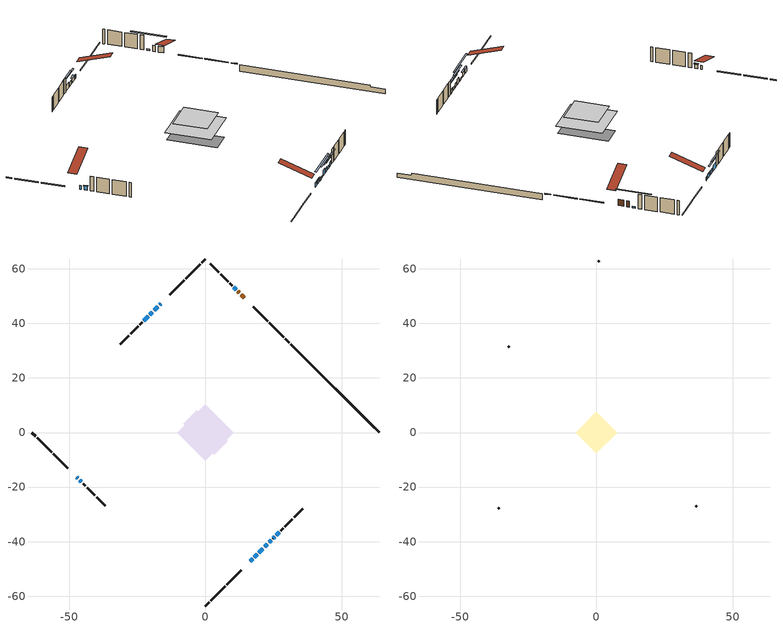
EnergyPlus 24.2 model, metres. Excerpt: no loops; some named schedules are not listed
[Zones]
conditioned space
 floor outside (Floor1 construction): -2.86,0 0,2.86 2.86,0 0,-2.86 z0.76
 floor adiabatic (AdiabaticFloorConstruction): -10.31,0 0,10.31 10.31,0 0,-10.31 z3.2
 floor foundation (Slab1 construction): -8.08,3.18 -3.18,8.08 8.08,-3.18 3.18,-8.08 z-1.37
 wall outside (RimJoist1 construction): 0,-63.6 1.32,-62.27 / -63.6,0 -62.27,-1.32 / 0,63.6 -1.32,62.27 / 30.61,32.99 29.29,34.31 z0.76:1.06
 wall outside (RimJoist2 construction): 1.98,-61.62 7.15,-56.44 / -61.62,-1.98 -56.44,-7.15 / -1.98,61.62 -7.15,56.44 / 28.63,34.97 23.46,40.14 z0.76:1.06
 wall outside (RimJoist3 construction): 7.81,-55.79 13.11,-50.48 / -55.79,-7.81 -50.48,-13.11 / -7.81,55.79 -13.11,50.48 / 22.8,40.8 17.5,46.1 z0.76:1.06
 wall outside (AdiabaticWallConstruction 1): 14.22,49.38 13.05,50.55 / 12.39,51.21 11.85,51.75 z0.76:2.79
 wall outside (AdiabaticWallConstruction): -16.39,47.2 -16.77,46.82 / -47.2,-16.39 -46.79,-16.8 z0.76:1.98; -17.43,46.17 -18.8,44.8 / -19.45,44.14 -20.39,43.21 / 16.39,-47.2 17.26,-46.34 / 17.91,-45.69 18.88,-44.71 / 23.33,-40.27 24.09,-39.51 / 25.97,-37.62 26.95,-36.65 / -46.14,-17.46 -45.45,-18.14 z0.76:2.08; 19.54,-44.06 21.05,-42.55 / 11.2,52.4 10.44,53.16 z0.76:1.22; -21.04,42.55 -22.57,41.03 z0.76:2.54; 21.7,-41.89 22.68,-40.92 z0.76:2.61; 24.74,-38.86 25.32,-38.28 z0.76:1.73
 wall outside (Wall1 construction): 27.6,-36 28.41,-35.19 / -44.8,-18.8 -43.99,-19.61 / -23.23,40.37 -24.04,39.56 / 9.78,53.81 8.98,54.62 z0.76:5.64
 wall outside (Wall2 construction): 29.07,-34.53 31.87,-31.73 / -43.33,-20.27 -40.53,-23.06 / -24.69,38.9 -27.49,36.11 / 8.32,55.28 5.52,58.08 z0.76:5.64
 wall outside (Wall3 construction): 32.52,-31.07 35.65,-27.95 / -39.88,-23.72 -36.75,-26.85 / -28.15,35.45 -31.27,32.32 / 4.86,58.73 1.74,61.86 z0.76:5.64
 wall foundation (FoundationWall1 construction): 31.27,32.33,-1.37 31.27,32.33,0.76 60.36,3.23,0.76 60.36,3.23,0.1 63.6,0,0.1 63.6,0,-1.37
 window (WindowConstruction 10): -16.39,47.2 -16.77,46.82 z0.76:1.98
 window (WindowConstruction 6): -17.43,46.17 -18.8,44.8 z0.76:2.08
 window (WindowConstruction 7): -19.45,44.14 -20.39,43.21 z0.76:2.08
 window (WindowConstruction 8): 16.39,-47.2 17.26,-46.34 z0.76:2.08
 window (WindowConstruction 9): 17.91,-45.68 18.88,-44.72 z0.76:2.08
 window (WindowConstruction 12): 19.54,-44.06 21.05,-42.55 z0.76:1.22
 window (WindowConstruction 13): 11.2,52.4 10.44,53.16 z0.76:1.22
 window (WindowConstruction 11): -47.2,-16.39 -46.79,-16.8 z0.76:1.98
 window (WindowConstruction): -21.04,42.55 -22.57,41.03 z0.76:2.54
 window (WindowConstruction 1): 21.71,-41.89 22.68,-40.92 z0.76:2.61
 window (WindowConstruction 2): 23.33,-40.27 24.09,-39.51 z0.76:2.08
 window (WindowConstruction 3): 24.74,-38.85 25.32,-38.28 z0.76:1.73
 window (WindowConstruction 4): 25.98,-37.62 26.95,-36.65 z0.76:2.08
 window (WindowConstruction 5): -46.14,-17.46 -45.45,-18.14 z0.76:2.08
 door (Door): 14.22,49.38 13.05,50.55 z0.76:2.79
 door (Door 1): 12.39,51.21 11.85,51.74 z0.76:2.79
 ceiling adiabatic (AdiabaticFloorConstruction): 0,-10.31 10.31,0 0,10.31 -10.31,0 z3.2
attic - vented
 floor to conditioned space (Floor2 construction Reversed): -7.66,0 0,7.66 7.66,0 0,-7.66 z5.64
 wall outside (Wall4 construction): 36.31,-27.29 36.73,-26.87 / -36.09,-27.5 -35.67,-27.93 / -31.93,31.67 -32.36,31.24 / 1.08,62.52 0.66,62.94 z0.76:5.64
 roof outside (Roof1 construction): 15.74,-47.86,5.64 8.27,-40.4,9.16 6.31,-42.36,9.16 13.77,-49.83,5.64; -47.86,-15.74,5.64 -40.4,-8.27,9.16 -42.36,-6.31,9.16 -49.83,-13.77,5.64; -15.74,47.86,5.64 -8.27,40.4,9.16 -6.31,42.36,9.16 -13.77,49.83,5.64; 14.87,48.72,5.64 7.41,41.26,9.16 9.38,39.29,9.16 16.84,46.76,5.64
shading: -18.94,44.66 -17.29,46.31 -17.58,46.6 -19.23,44.95 z2.28; -22.25,41.34 -17.59,46.01 -17.88,46.3 -22.54,41.63 z4.72; 17.4,-46.2 16.25,-47.35 16.54,-47.64 17.69,-46.49 z2.28; 19.02,-44.57 17.77,-45.83 18.06,-46.12 19.32,-44.86 z2.28; 24.64,-38.96 15.95,-47.65 16.24,-47.94 24.93,-39.25 z6.3; 6.85,56.75 14.79,48.81 15.08,49.1 7.14,57.04 z6.3; -24.44,39.16 -19.18,44.42 -19.47,44.71 -24.73,39.45 z5.18; 24.54,-39.06 19.84,-43.76 20.13,-44.05 24.83,-39.35 z5.25; 25.95,-37.64 21.47,-42.13 21.76,-42.42 26.24,-37.94 z4.72; 27.19,-36.41 22.88,-40.72 23.17,-41.01 27.48,-36.7 z4.37; 28.81,-34.79 24.11,-39.49 24.4,-39.78 29.1,-35.08 z4.72; -45.31,-18.29 -46.28,-17.32 -46.57,-17.61 -45.6,-18.58 z2.28
[Building]
Building 1: Terrain=Suburbs
[Site:Location]
London AP_ON: Latitude {deg}=43.03; Longitude {deg}=-81.15; Time Zone {hr}=-5; Elevation {m}=278; Keep Site Location Information=Yes
[Site:GroundTemperature:Shallow]
3.98693, 1.93205, 1.76749, 2.74264, 6.6573, 10.5537, 13.9317, 16.0716, 16.2534, 14.513, 11.2211, 7.44421
[Site:WaterMainsTemperature]
Calculation Method=Schedule; Temperature Schedule=mains temperature schedule
[Material] Roughness=Rough; Thermal Absorptance=0.9
Name | Thickness {m} | Conductivity {W/m-K} | Density {kg/m3} | Specific Heat {J/kg-K} | Solar Absorptance | Visible Absorptance
asphalt or fiberglass shingles | 0.00635 | 0.162714 | 1121.4 | 1465.45 | 0.4 | 0.4
ceiling loosefill ins | 0.169333 | 0.0480833 | 16.02 | 1046.75 | 0.7 | 0.7
ceiling stud and cavity | 0.1397 | 0.143987 | 65.682 | 1177.47 | 0.7 | 0.7
concrete 4.0 in. | 0.1016 | 1.803125 | 2242.8 | 837.4 | 0.7 | 0.7
concrete 8.0 in. | 0.2032 | 1.803125 | 2242.8 | 837.4 | 0.7 | 0.7
door material | 0.04445 | 0.053851 | 512.64 | 1214.23 | 0.7 | 0.7
door material 1 | 0.04445 | 0.20624 | 512.64 | 1214.23 | 0.7 | 0.7
exterior vertical ins | 0.00222023 | 0.029427 | 32.04 | 1214.23 | 0.7 | 0.7
floor covering | 0.0127 | 0.0433444 | 54.468 | 1339.84 | 0.6 | 0.6
floor rigid ins; rim joist rigid ins | 0.051816 | 0.029427 | 32.04 | 1214.23 | 0.7 | 0.7
floor rigid ins 1; wall rigid ins | 0.512978 | 0.029427 | 32.04 | 1214.23 | 0.7 | 0.7
floor stud and cavity | 0.1397 | 0.586829 | 92.3553 | 1139.71 | 0.7 | 0.7
floor stud and cavity 1 | 0.1397 | 1.75129 | 37.0049 | 1207.88 | 0.7 | 0.7
furniture material conditioned space 1 | 0.1524 | 0.115458 | 640.8 | 1214.23 | 0.6 | 0.6
gypsum board | 0.0127 | 0.160291 | 801 | 837.4 | 0.6 | 0.6
gypsum board 1 | 0.0127 | 0.160291 | 801 | 837.4 | 0.7 | 0.7
osb sheathing 0.5 in. | 0.0127 | 0.115458 | 512.64 | 1214.23 | 0.7 | 0.7
osb sheathing 0.75 in. | 0.01905 | 0.115458 | 512.64 | 1214.23 | 0.7 | 0.7
osb sheathing 2.0 in. | 0.0508 | 0.115458 | 512.64 | 1214.23 | 0.7 | 0.7
rim joist stud and cavity | 0.0508 | 0.0458242 | 125.044 | 1163.47 | 0.6 | 0.6
rim joist stud and cavity 1 | 0.0508 | 0.0292424 | 125.044 | 1163.47 | 0.6 | 0.6
rim joist stud and cavity 2 | 0.0508 | 0.0348186 | 125.044 | 1163.47 | 0.6 | 0.6
wall stud and cavity | 0.1397 | 0.113018 | 139.0536 | 1170.24 | 0.7 | 0.7
wall stud and cavity 1 | 0.1397 | 0.0819611 | 139.0536 | 1170.24 | 0.7 | 0.7
wall stud and cavity 2 | 0.1397 | 0.09367 | 139.0536 | 1170.24 | 0.7 | 0.7
wall stud and cavity 3 | 0.0889 | 6.1454 | 50.32683 | 1063.81 | 0.6 | 0.6
wall stud and cavity 4 | 0.0889 | 0.380278 | 52.3479 | 1209.89 | 0.7 | 0.7
wall stud and cavity 5 | 0.0889 | 0.391764 | 83.0341 | 1211.67 | 0.7 | 0.7
wood siding | 0.0254 | 0.102417 | 544.68 | 1172.36 | 0.4 | 0.4
wood siding 1 | 0.00254 | 0.102417 | 544.68 | 1172.36 | 0.4 | 0.4
wood siding 2; wood siding 3; wood siding 4 | 0.0254 | 0.102417 | 544.68 | 1172.36 | 0.7 | 0.7
[WindowMaterial:SimpleGlazingSystem]
Name | U-Factor {W/m2-K} | Solar Heat Gain Coefficient
WindowMaterial | 2.79528 | 0.66
WindowMaterial 1 | 2.830483 | 0.56
WindowMaterial 2 | 2.78392 | 0.56
WindowMaterial 3 | 2.77314 | 0.5
WindowMaterial 4 | 2.78676 | 0.58
WindowMaterial 5 | 2.78165 | 0.55
WindowMaterial 6 | 2.78563 | 0.57
WindowMaterial 7 | 2.70386 | 0.44
WindowMaterial 8 | 2.96562 | 0.62
WindowMaterial 9 | 2.7561 | 0.44
[Construction]
AdiabaticFloorConstruction: floor stud and cavity 1, floor rigid ins 1, osb sheathing 0.75 in., floor covering
AdiabaticWallConstruction: wood siding 3, wall rigid ins, wall stud and cavity 4, gypsum board
AdiabaticWallConstruction 1: wood siding 4, wall rigid ins, wall stud and cavity 4, gypsum board
Door: door material
Door 1: door material 1
Floor1 construction: floor stud and cavity, floor rigid ins, osb sheathing 0.75 in., floor covering
Floor2 construction Reversed: gypsum board, ceiling stud and cavity, ceiling loosefill ins
FoundationWall1 construction: concrete 8.0 in., gypsum board 1
furniture construction conditioned space 1: furniture material conditioned space 1
PartitionWallConstruction: gypsum board, wall stud and cavity 5, gypsum board
RimJoist1 construction: wood siding 2, rim joist rigid ins, osb sheathing 2.0 in., rim joist stud and cavity
RimJoist2 construction: wood siding 2, osb sheathing 2.0 in., rim joist stud and cavity 1
RimJoist3 construction: wood siding 2, rim joist rigid ins, osb sheathing 2.0 in., rim joist stud and cavity 2
Roof1 construction: asphalt or fiberglass shingles
Slab1 construction: concrete 4.0 in.
Wall1 construction: wood siding, osb sheathing 0.5 in., wall stud and cavity, gypsum board
Wall2 construction: wood siding, osb sheathing 0.5 in., wall stud and cavity 1, gypsum board
Wall3 construction: wood siding, osb sheathing 0.5 in., wall stud and cavity 2, gypsum board
Wall4 construction: wood siding 1, wall stud and cavity 3
WindowConstruction: WindowMaterial
WindowConstruction 1: WindowMaterial 1
WindowConstruction 10: WindowMaterial 7
WindowConstruction 11: WindowMaterial 8
WindowConstruction 12; WindowConstruction 13: WindowMaterial 9
WindowConstruction 2: WindowMaterial 2
WindowConstruction 3: WindowMaterial 3
WindowConstruction 4; WindowConstruction 7; WindowConstruction 9: WindowMaterial 4
WindowConstruction 5; WindowConstruction 6: WindowMaterial 5
WindowConstruction 8: WindowMaterial 6
[Zone] Multiplier=1; Part of Total Floor Area=Yes
Name | Volume {m3}
attic - vented | 67.0683
conditioned space | 818.2
[Space]
Name | Zone | Volume {m3}
attic - vented 1 | attic - vented | 67.0683
conditioned space 1 | conditioned space | 818.2
[ZoneInfiltration:EffectiveLeakageArea]
infil attic - vented 1: Zone or Space=attic - vented 1; Schedule=Always On Discrete; Effective Air Leakage Area {cm2}=5124.22; Stack Coefficient=0.000583778; Wind Coefficient=1.63247e-05
[ZoneMixing]
whole house fan mix: Zone or Space=attic - vented; Schedule=Always On Continuous; Design Flow Rate Calculation Method=Flow/Zone; Design Flow Rate {m3/s}=0; Source Zone or Space=conditioned space
[SurfaceProperty:ExposedFoundationPerimeter]
Slab1: Exposed Perimeter Calculation Method=TotalExposedPerimeter; Total Exposed Perimeter {m}=45.721
[InternalMass] Zone or ZoneList=conditioned space; Space or SpaceList=conditioned space 1
Name | Construction | Surface Area {m2}
furniture mass conditioned space 1 | furniture construction conditioned space 1 | 135.728
partition wall mass | PartitionWallConstruction | 339.32
[Lights]
interior lighting: Zone or ZoneList or Space or SpaceList=conditioned space 1; Schedule=interior lighting schedule; Design Level Calculation Method=LightingLevel; Lighting Level {W}=343.2; Return Air Fraction=0; Fraction Radiant=0.6; Fraction Visible=0.2; Fraction Replaceable=1
[People]
occupants: Zone or ZoneList or Space or SpaceList=conditioned space 1; Number of People Schedule=occupants schedule; Number of People Calculation Method=People; Number of People=3; Fraction Radiant=0.314171; Sensible Heat Fraction=0.56303; Activity Level Schedule=occupants activity schedule; Carbon Dioxide Generation Rate {m3/s-W}=0; Enable ASHRAE 55 Comfort Warnings=No; Mean Radiant Temperature Calculation Type=EnclosureAveraged
[ElectricEquipment] Zone or ZoneList or Space or SpaceList=conditioned space 1; Design Level Calculation Method=EquipmentLevel
Name | Schedule | Design Level {W} | Fraction Latent | Fraction Radiant | Fraction Lost
clothes dryer | clothes dryer schedule | 140.772 | 0.015 | 0.081 | 0.85
clothes washer | clothes washer schedule | 32.1985 | 0.03 | 0.162 | 0.7
cooking range | cooking range schedule | 215.147 | 0.08 | 0.432 | 0.2
dishwasher | dishwasher schedule | 66.8632 | 0.3 | 0.18 | 0.4
fridge | fridge schedule | 72.9452 | 0 | 0.6 | 0
mech vent bath fan 0 | mech vent bath fan 0 schedule | 50.2 | 0 | 0 | 1
mech vent bath fan 1 | mech vent bath fan 1 schedule | 50.2 | 0 | 0 | 1
mech vent house fan | mech vent house fan schedule | 0 | 0 | 0 | 1
mech vent house fan cfis | mech vent house fan cfis schedule | 0 | 0 | 0 | 0
mech vent range fan 0 | mech vent range fan 0 schedule | 57 | 0 | 0 | 1
misc plug loads | misc plug loads schedule | 494.7 | 0.045 | 0.513 | 0.1
whole house fan | Always On Discrete | 0 | 0 | 0 | 1
[OtherEquipment] Zone or ZoneList or Space or SpaceList=conditioned space 1; Design Level Calculation Method=EquipmentLevel
Name | Fuel Type | Schedule | Design Level {W} | Fraction Latent | Fraction Radiant | Fraction Lost
clothes dryer 1 | Electricity | clothes dryer schedule | 0 | 0.015 | 0.081 | 0.85
cooking range 1 | Electricity | cooking range schedule | 0 | 0.08 | 0.432 | 0.2
general water use latent | None | general water use schedule | 62.594 | 1 | 0 | 0
general water use sensible | None | general water use schedule | -61.6891 | 0 | 0.6 | 0
mech vent house fan latent load | None | Always On Discrete | 0 | 1 | 0 | 0
mech vent house fan sensible load | None | Always On Discrete | 0 | 0 | 0 | 0
water heater energy adjustment1 | NaturalGas | Always On Discrete | 0.01 | 0 | 0 | 1
[ZoneInfiltration:DesignFlowRate] Zone or ZoneList or Space or SpaceList=conditioned space 1; Schedule=Always On Discrete; Design Flow Rate Calculation Method=Flow/Zone; Design Flow Rate {m3/s}=0
infil flow; natural vent flow; whole house fan flow
[Foundation:Kiva]
Foundation Kiva 1: Initial Indoor Air Temperature {C}=18; Wall Height Above Grade {m}=0.759988; Wall Depth Below Slab {m}=0.2032; Custom Block Material Name 1=exterior vertical ins; Custom Block Depth 1 {m}=2.13; Custom Block X Position 1 {m}=0.2159; Custom Block Z Position 1 {m}=0
[Foundation:Kiva:Settings]
Soil Conductivity {W/m-K}=0.849921; Soil Density {kg/m3}=1842.3; Soil Specific Heat {J/kg-K}=418.7; Ground Solar Absorptivity=0.9; Ground Thermal Absorptivity=0.9; Ground Surface Roughness {m}=0.03; Far-Field Width {m}=40; Deep-Ground Boundary Condition=ZeroFlux; Deep-Ground Depth {m}=40; Minimum Cell Dimension {m}=0.2; Maximum Cell Growth Coefficient=3; Simulation Timestep=Timestep
[Exterior:Lights]
exterior lighting: Schedule=exterior lighting schedule; Design Level {W}=75.6
[Schedule:Constant]
Name | Hourly Value
Always On Continuous; mech vent house fan schedule; mech vent house fan cfis schedule; Always On Discrete | 1
occupants activity schedule | 117.228
fridge schedule | 0
[Schedule:Week:Daily]
interior lighting schedule Week Rule - Jan1-Jan27: interior lighting schedule day, interior lighting schedule day, interior lighting schedule day, interior lighting schedule day, interior lighting schedule day, interior lighting schedule day, interior lighting schedule day, interior lighting schedule default day, interior lighting schedule default day, interior lighting schedule default day, interior lighting schedule default day, interior lighting schedule default day
interior lighting schedule Week Rule - Jan28-Feb3: interior lighting schedule day, interior lighting schedule day, interior lighting schedule day, interior lighting schedule day, interior lighting schedule day 1, interior lighting schedule day 1, interior lighting schedule day 1, interior lighting schedule default day, interior lighting schedule default day, interior lighting schedule default day, interior lighting schedule default day, interior lighting schedule default day
interior lighting schedule Week Rule - Feb4-Feb24: interior lighting schedule day 1, interior lighting schedule day 1, interior lighting schedule day 1, interior lighting schedule day 1, interior lighting schedule day 1, interior lighting schedule day 1, interior lighting schedule day 1, interior lighting schedule default day, interior lighting schedule default day, interior lighting schedule default day, interior lighting schedule default day, interior lighting schedule default day
interior lighting schedule Week Rule - Feb25-Mar3: interior lighting schedule day 1, interior lighting schedule day 1, interior lighting schedule day 1, interior lighting schedule day 1, interior lighting schedule day 2, interior lighting schedule day 2, interior lighting schedule day 2, interior lighting schedule default day, interior lighting schedule default day, interior lighting schedule default day, interior lighting schedule default day, interior lighting schedule default day
interior lighting schedule Week Rule - Mar4-Mar31: interior lighting schedule day 2, interior lighting schedule day 2, interior lighting schedule day 2, interior lighting schedule day 2, interior lighting schedule day 2, interior lighting schedule day 2, interior lighting schedule day 2, interior lighting schedule default day, interior lighting schedule default day, interior lighting schedule default day, interior lighting schedule default day, interior lighting schedule default day
interior lighting schedule Week Rule - Apr1-Apr28: interior lighting schedule day 3, interior lighting schedule day 3, interior lighting schedule day 3, interior lighting schedule day 3, interior lighting schedule day 3, interior lighting schedule day 3, interior lighting schedule day 3, interior lighting schedule default day, interior lighting schedule default day, interior lighting schedule default day, interior lighting schedule default day, interior lighting schedule default day
interior lighting schedule Week Rule - Apr29-May5: interior lighting schedule day 3, interior lighting schedule day 3, interior lighting schedule day 4, interior lighting schedule day 4, interior lighting schedule day 4, interior lighting schedule day 4, interior lighting schedule day 4, interior lighting schedule default day, interior lighting schedule default day, interior lighting schedule default day, interior lighting schedule default day, interior lighting schedule default day
interior lighting schedule Week Rule - May6-May26: interior lighting schedule day 4, interior lighting schedule day 4, interior lighting schedule day 4, interior lighting schedule day 4, interior lighting schedule day 4, interior lighting schedule day 4, interior lighting schedule day 4, interior lighting schedule default day, interior lighting schedule default day, interior lighting schedule default day, interior lighting schedule default day, interior lighting schedule default day
interior lighting schedule Week Rule - May27-Jun2: interior lighting schedule day 4, interior lighting schedule day 4, interior lighting schedule day 4, interior lighting schedule day 4, interior lighting schedule day 4, interior lighting schedule day 5, interior lighting schedule day 5, interior lighting schedule default day, interior lighting schedule default day, interior lighting schedule default day, interior lighting schedule default day, interior lighting schedule default day
interior lighting schedule Week Rule - Jun3-Jun30: interior lighting schedule day 5, interior lighting schedule day 5, interior lighting schedule day 5, interior lighting schedule day 5, interior lighting schedule day 5, interior lighting schedule day 5, interior lighting schedule day 5, interior lighting schedule default day, interior lighting schedule default day, interior lighting schedule default day, interior lighting schedule default day, interior lighting schedule default day
interior lighting schedule Week Rule - Jul1-Jul28: interior lighting schedule day 6, interior lighting schedule day 6, interior lighting schedule day 6, interior lighting schedule day 6, interior lighting schedule day 6, interior lighting schedule day 6, interior lighting schedule day 6, interior lighting schedule default day, interior lighting schedule default day, interior lighting schedule default day, interior lighting schedule default day, interior lighting schedule default day
interior lighting schedule Week Rule - Jul29-Aug4: interior lighting schedule day 6, interior lighting schedule day 6, interior lighting schedule day 6, interior lighting schedule day 7, interior lighting schedule day 7, interior lighting schedule day 7, interior lighting schedule day 7, interior lighting schedule default day, interior lighting schedule default day, interior lighting schedule default day, interior lighting schedule default day, interior lighting schedule default day
interior lighting schedule Week Rule - Aug5-Aug25: interior lighting schedule day 7, interior lighting schedule day 7, interior lighting schedule day 7, interior lighting schedule day 7, interior lighting schedule day 7, interior lighting schedule day 7, interior lighting schedule day 7, interior lighting schedule default day, interior lighting schedule default day, interior lighting schedule default day, interior lighting schedule default day, interior lighting schedule default day
interior lighting schedule Week Rule - Aug26-Sep1: interior lighting schedule day 7, interior lighting schedule day 7, interior lighting schedule day 7, interior lighting schedule day 7, interior lighting schedule day 7, interior lighting schedule day 7, interior lighting schedule day 8, interior lighting schedule default day, interior lighting schedule default day, interior lighting schedule default day, interior lighting schedule default day, interior lighting schedule default day
interior lighting schedule Week Rule - Sep2-Sep29: interior lighting schedule day 8, interior lighting schedule day 8, interior lighting schedule day 8, interior lighting schedule day 8, interior lighting schedule day 8, interior lighting schedule day 8, interior lighting schedule day 8, interior lighting schedule default day, interior lighting schedule default day, interior lighting schedule default day, interior lighting schedule default day, interior lighting schedule default day
interior lighting schedule Week Rule - Sep30-Oct6: interior lighting schedule day 8, interior lighting schedule day 9, interior lighting schedule day 9, interior lighting schedule day 9, interior lighting schedule day 9, interior lighting schedule day 9, interior lighting schedule day 9, interior lighting schedule default day, interior lighting schedule default day, interior lighting schedule default day, interior lighting schedule default day, interior lighting schedule default day
interior lighting schedule Week Rule - Oct7-Oct27: interior lighting schedule day 9, interior lighting schedule day 9, interior lighting schedule day 9, interior lighting schedule day 9, interior lighting schedule day 9, interior lighting schedule day 9, interior lighting schedule day 9, interior lighting schedule default day, interior lighting schedule default day, interior lighting schedule default day, interior lighting schedule default day, interior lighting schedule default day
interior lighting schedule Week Rule - Oct28-Nov3: interior lighting schedule day 9, interior lighting schedule day 9, interior lighting schedule day 9, interior lighting schedule day 9, interior lighting schedule day 10, interior lighting schedule day 10, interior lighting schedule day 10, interior lighting schedule default day, interior lighting schedule default day, interior lighting schedule default day, interior lighting schedule default day, interior lighting schedule default day
interior lighting schedule Week Rule - Nov4-Nov24: interior lighting schedule day 10, interior lighting schedule day 10, interior lighting schedule day 10, interior lighting schedule day 10, interior lighting schedule day 10, interior lighting schedule day 10, interior lighting schedule day 10, interior lighting schedule default day, interior lighting schedule default day, interior lighting schedule default day, interior lighting schedule default day, interior lighting schedule default day
interior lighting schedule Week Rule - Nov25-Dec1: interior lighting schedule day 10, interior lighting schedule day 10, interior lighting schedule day 10, interior lighting schedule day 10, interior lighting schedule day 10, interior lighting schedule day 10, interior lighting schedule day 11, interior lighting schedule default day, interior lighting schedule default day, interior lighting schedule default day, interior lighting schedule default day, interior lighting schedule default day
interior lighting schedule Week Rule - Dec2-Dec31: interior lighting schedule day 11, interior lighting schedule day 11, interior lighting schedule day 11, interior lighting schedule day 11, interior lighting schedule day 11, interior lighting schedule day 11, interior lighting schedule day 11, interior lighting schedule default day, interior lighting schedule default day, interior lighting schedule default day, interior lighting schedule default day, interior lighting schedule default day
occupants schedule Week Rule - Jan1-Dec31: occupants schedule day, occupants schedule day, occupants schedule day, occupants schedule day, occupants schedule day, occupants schedule day, occupants schedule day, occupants schedule default day, occupants schedule default day, occupants schedule default day, occupants schedule default day, occupants schedule default day
clothes dryer schedule Week Rule - Jan1-Dec31: clothes dryer schedule day, clothes dryer schedule day, clothes dryer schedule day, clothes dryer schedule day, clothes dryer schedule day, clothes dryer schedule day, clothes dryer schedule day, clothes dryer schedule default day, clothes dryer schedule default day, clothes dryer schedule default day, clothes dryer schedule default day, clothes dryer schedule default day
clothes washer schedule Week Rule - Jan1-Dec31: clothes washer schedule day, clothes washer schedule day, clothes washer schedule day, clothes washer schedule day, clothes washer schedule day, clothes washer schedule day, clothes washer schedule day, clothes washer schedule default day, clothes washer schedule default day, clothes washer schedule default day, clothes washer schedule default day, clothes washer schedule default day
cooking range schedule Week Rule - Jan1-Dec31: cooking range schedule day, cooking range schedule day, cooking range schedule day, cooking range schedule day, cooking range schedule day, cooking range schedule day, cooking range schedule day, cooking range schedule default day, cooking range schedule default day, cooking range schedule default day, cooking range schedule default day, cooking range schedule default day
dishwasher schedule Week Rule - Jan1-Dec31: dishwasher schedule day, dishwasher schedule day, dishwasher schedule day, dishwasher schedule day, dishwasher schedule day, dishwasher schedule day, dishwasher schedule day, dishwasher schedule default day, dishwasher schedule default day, dishwasher schedule default day, dishwasher schedule default day, dishwasher schedule default day
mech vent bath fan 0 schedule Week Rule - Jan1-Dec31: mech vent bath fan 0 schedule day, mech vent bath fan 0 schedule day, mech vent bath fan 0 schedule day, mech vent bath fan 0 schedule day, mech vent bath fan 0 schedule day, mech vent bath fan 0 schedule day, mech vent bath fan 0 schedule day, mech vent bath fan 0 schedule default day, mech vent bath fan 0 schedule default day, mech vent bath fan 0 schedule default day, mech vent bath fan 0 schedule default day, mech vent bath fan 0 schedule default day
mech vent bath fan 1 schedule Week Rule - Jan1-Dec31: mech vent bath fan 1 schedule day, mech vent bath fan 1 schedule day, mech vent bath fan 1 schedule day, mech vent bath fan 1 schedule day, mech vent bath fan 1 schedule day, mech vent bath fan 1 schedule day, mech vent bath fan 1 schedule day, mech vent bath fan 1 schedule default day, mech vent bath fan 1 schedule default day, mech vent bath fan 1 schedule default day, mech vent bath fan 1 schedule default day, mech vent bath fan 1 schedule default day
mech vent range fan 0 schedule Week Rule - Jan1-Dec31: mech vent range fan 0 schedule day, mech vent range fan 0 schedule day, mech vent range fan 0 schedule day, mech vent range fan 0 schedule day, mech vent range fan 0 schedule day, mech vent range fan 0 schedule day, mech vent range fan 0 schedule day, mech vent range fan 0 schedule default day, mech vent range fan 0 schedule default day, mech vent range fan 0 schedule default day, mech vent range fan 0 schedule default day, mech vent range fan 0 schedule default day
misc plug loads schedule Week Rule - Jan1-Dec31: misc plug loads schedule day, misc plug loads schedule day, misc plug loads schedule day, misc plug loads schedule day, misc plug loads schedule day, misc plug loads schedule day, misc plug loads schedule day, misc plug loads schedule default day, misc plug loads schedule default day, misc plug loads schedule default day, misc plug loads schedule default day, misc plug loads schedule default day
general water use schedule Week Rule - Jan1-Dec31: general water use schedule day, general water use schedule day, general water use schedule day, general water use schedule day, general water use schedule day, general water use schedule day, general water use schedule day, general water use schedule default day, general water use schedule default day, general water use schedule default day, general water use schedule default day, general water use schedule default day
exterior lighting schedule Week Rule - Jan1-Jan27: exterior lighting schedule day, exterior lighting schedule day, exterior lighting schedule day, exterior lighting schedule day, exterior lighting schedule day, exterior lighting schedule day, exterior lighting schedule day, exterior lighting schedule default day, exterior lighting schedule default day, exterior lighting schedule default day, exterior lighting schedule default day, exterior lighting schedule default day
exterior lighting schedule Week Rule - Jan28-Feb3: exterior lighting schedule day, exterior lighting schedule day, exterior lighting schedule day, exterior lighting schedule day, exterior lighting schedule day 1, exterior lighting schedule day 1, exterior lighting schedule day 1, exterior lighting schedule default day, exterior lighting schedule default day, exterior lighting schedule default day, exterior lighting schedule default day, exterior lighting schedule default day
exterior lighting schedule Week Rule - Feb4-Feb24: exterior lighting schedule day 1, exterior lighting schedule day 1, exterior lighting schedule day 1, exterior lighting schedule day 1, exterior lighting schedule day 1, exterior lighting schedule day 1, exterior lighting schedule day 1, exterior lighting schedule default day, exterior lighting schedule default day, exterior lighting schedule default day, exterior lighting schedule default day, exterior lighting schedule default day
exterior lighting schedule Week Rule - Feb25-Mar3: exterior lighting schedule day 1, exterior lighting schedule day 1, exterior lighting schedule day 1, exterior lighting schedule day 1, exterior lighting schedule day 2, exterior lighting schedule day 2, exterior lighting schedule day 2, exterior lighting schedule default day, exterior lighting schedule default day, exterior lighting schedule default day, exterior lighting schedule default day, exterior lighting schedule default day
exterior lighting schedule Week Rule - Mar4-Mar31: exterior lighting schedule day 2, exterior lighting schedule day 2, exterior lighting schedule day 2, exterior lighting schedule day 2, exterior lighting schedule day 2, exterior lighting schedule day 2, exterior lighting schedule day 2, exterior lighting schedule default day, exterior lighting schedule default day, exterior lighting schedule default day, exterior lighting schedule default day, exterior lighting schedule default day
exterior lighting schedule Week Rule - Apr1-Apr28: exterior lighting schedule day 3, exterior lighting schedule day 3, exterior lighting schedule day 3, exterior lighting schedule day 3, exterior lighting schedule day 3, exterior lighting schedule day 3, exterior lighting schedule day 3, exterior lighting schedule default day, exterior lighting schedule default day, exterior lighting schedule default day, exterior lighting schedule default day, exterior lighting schedule default day
exterior lighting schedule Week Rule - Apr29-May5: exterior lighting schedule day 3, exterior lighting schedule day 3, exterior lighting schedule day 4, exterior lighting schedule day 4, exterior lighting schedule day 4, exterior lighting schedule day 4, exterior lighting schedule day 4, exterior lighting schedule default day, exterior lighting schedule default day, exterior lighting schedule default day, exterior lighting schedule default day, exterior lighting schedule default day
exterior lighting schedule Week Rule - May6-May26: exterior lighting schedule day 4, exterior lighting schedule day 4, exterior lighting schedule day 4, exterior lighting schedule day 4, exterior lighting schedule day 4, exterior lighting schedule day 4, exterior lighting schedule day 4, exterior lighting schedule default day, exterior lighting schedule default day, exterior lighting schedule default day, exterior lighting schedule default day, exterior lighting schedule default day
exterior lighting schedule Week Rule - May27-Jun2: exterior lighting schedule day 4, exterior lighting schedule day 4, exterior lighting schedule day 4, exterior lighting schedule day 4, exterior lighting schedule day 4, exterior lighting schedule day 5, exterior lighting schedule day 5, exterior lighting schedule default day, exterior lighting schedule default day, exterior lighting schedule default day, exterior lighting schedule default day, exterior lighting schedule default day
exterior lighting schedule Week Rule - Jun3-Jun30: exterior lighting schedule day 5, exterior lighting schedule day 5, exterior lighting schedule day 5, exterior lighting schedule day 5, exterior lighting schedule day 5, exterior lighting schedule day 5, exterior lighting schedule day 5, exterior lighting schedule default day, exterior lighting schedule default day, exterior lighting schedule default day, exterior lighting schedule default day, exterior lighting schedule default day
exterior lighting schedule Week Rule - Jul1-Jul28: exterior lighting schedule day 6, exterior lighting schedule day 6, exterior lighting schedule day 6, exterior lighting schedule day 6, exterior lighting schedule day 6, exterior lighting schedule day 6, exterior lighting schedule day 6, exterior lighting schedule default day, exterior lighting schedule default day, exterior lighting schedule default day, exterior lighting schedule default day, exterior lighting schedule default day
[Schedule:Year]
interior lighting schedule: interior lighting schedule Week Rule - Jan1-Jan27, 1, 1, 1, 27, interior lighting schedule Week Rule - Jan28-Feb3, 1, 28, 2, 3, interior lighting schedule Week Rule - Feb4-Feb24, 2, 4, 2, 24, interior lighting schedule Week Rule - Feb25-Mar3, 2, 25, 3, 3, interior lighting schedule Week Rule - Mar4-Mar31, 3, 4, 3, 31, interior lighting schedule Week Rule - Apr1-Apr28, 4, 1, 4, 28, interior lighting schedule Week Rule - Apr29-May5, 4, 29, 5, 5, interior lighting schedule Week Rule - May6-May26, 5, 6, 5, 26, interior lighting schedule Week Rule - May27-Jun2, 5, 27, 6, 2, interior lighting schedule Week Rule - Jun3-Jun30, 6, 3, 6, 30, interior lighting schedule Week Rule - Jul1-Jul28, 7, 1, 7, 28, interior lighting schedule Week Rule - Jul29-Aug4, 7, 29, 8, 4, interior lighting schedule Week Rule - Aug5-Aug25, 8, 5, 8, 25, interior lighting schedule Week Rule - Aug26-Sep1, 8, 26, 9, 1, interior lighting schedule Week Rule - Sep2-Sep29, 9, 2, 9, 29, interior lighting schedule Week Rule - Sep30-Oct6, 9, 30, 10, 6, interior lighting schedule Week Rule - Oct7-Oct27, 10, 7, 10, 27, interior lighting schedule Week Rule - Oct28-Nov3, 10, 28, 11, 3, interior lighting schedule Week Rule - Nov4-Nov24, 11, 4, 11, 24, interior lighting schedule Week Rule - Nov25-Dec1, 11, 25, 12, 1, interior lighting schedule Week Rule - Dec2-Dec31, 12, 2, 12, 31
occupants schedule: occupants schedule Week Rule - Jan1-Dec31, 1, 1, 12, 31
clothes dryer schedule: clothes dryer schedule Week Rule - Jan1-Dec31, 1, 1, 12, 31
clothes washer schedule: clothes washer schedule Week Rule - Jan1-Dec31, 1, 1, 12, 31
cooking range schedule: cooking range schedule Week Rule - Jan1-Dec31, 1, 1, 12, 31
dishwasher schedule: dishwasher schedule Week Rule - Jan1-Dec31, 1, 1, 12, 31
mech vent bath fan 0 schedule: mech vent bath fan 0 schedule Week Rule - Jan1-Dec31, 1, 1, 12, 31
mech vent bath fan 1 schedule: mech vent bath fan 1 schedule Week Rule - Jan1-Dec31, 1, 1, 12, 31
mech vent range fan 0 schedule: mech vent range fan 0 schedule Week Rule - Jan1-Dec31, 1, 1, 12, 31
misc plug loads schedule: misc plug loads schedule Week Rule - Jan1-Dec31, 1, 1, 12, 31
general water use schedule: general water use schedule Week Rule - Jan1-Dec31, 1, 1, 12, 31
exterior lighting schedule: exterior lighting schedule Week Rule - Jan1-Jan27, 1, 1, 1, 27, exterior lighting schedule Week Rule - Jan28-Feb3, 1, 28, 2, 3, exterior lighting schedule Week Rule - Feb4-Feb24, 2, 4, 2, 24, exterior lighting schedule Week Rule - Feb25-Mar3, 2, 25, 3, 3, exterior lighting schedule Week Rule - Mar4-Mar31, 3, 4, 3, 31, exterior lighting schedule Week Rule - Apr1-Apr28, 4, 1, 4, 28, exterior lighting schedule Week Rule - Apr29-May5, 4, 29, 5, 5, exterior lighting schedule Week Rule - May6-May26, 5, 6, 5, 26, exterior lighting schedule Week Rule - May27-Jun2, 5, 27, 6, 2, exterior lighting schedule Week Rule - Jun3-Jun30, 6, 3, 6, 30, exterior lighting schedule Week Rule - Jul1-Jul28, 7, 1, 7, 28, exterior lighting schedule Week Rule - Jul29-Aug4, 7, 29, 8, 4, exterior lighting schedule Week Rule - Aug5-Aug25, 8, 5, 8, 25, exterior lighting schedule Week Rule - Aug26-Sep1, 8, 26, 9, 1, exterior lighting schedule Week Rule - Sep2-Sep29, 9, 2, 9, 29, exterior lighting schedule Week Rule - Sep30-Oct6, 9, 30, 10, 6, exterior lighting schedule Week Rule - Oct7-Oct27, 10, 7, 10, 27, exterior lighting schedule Week Rule - Oct28-Nov3, 10, 28, 11, 3, exterior lighting schedule Week Rule - Nov4-Nov24, 11, 4, 11, 24, exterior lighting schedule Week Rule - Nov25-Dec1, 11, 25, 12, 1, exterior lighting schedule Week Rule - Dec2-Dec31, 12, 2, 12, 31
[Schedule:Compact]
mains temperature schedule: Through: 01/01, For: AllDays, Until: 24:00, 7.96722, Through: 01/02, For: AllDays, Until: 24:00, 7.89722, Through: 01/03, For: AllDays, Until: 24:00, 7.82778, Through: 01/04, For: AllDays, Until: 24:00, 7.76, Through: 01/05, For: AllDays, Until: 24:00, 7.69333, Through: 01/06, For: AllDays, Until: 24:00, 7.62778, Through: 01/07, For: AllDays, Until: 24:00, 7.56389, Through: 01/08, For: AllDays, Until: 24:00, 7.50167, Through: 01/09, For: AllDays, Until: 24:00, 7.44056, Through: 01/10, For: AllDays, Until: 24:00, 7.38056, Through: 01/11, For: AllDays, Until: 24:00, 7.32222, Through: 01/12, For: AllDays, Until: 24:00, 7.26556, Through: 01/13, For: AllDays, Until: 24:00, 7.21, Through: 01/14, For: AllDays, Until: 24:00, 7.15556, Through: 01/15, For: AllDays, Until: 24:00, 7.10333, Through: 01/16, For: AllDays, Until: 24:00, 7.05222, Through: 01/17, For: AllDays, Until: 24:00, 7.00278, Through: 01/18, For: AllDays, Until: 24:00, 6.955, Through: 01/19, For: AllDays, Until: 24:00, 6.90833, Through: 01/20, For: AllDays, Until: 24:00, 6.86389, Through: 01/21, For: AllDays, Until: 24:00, 6.82056, Through: 01/22, For: AllDays, Until: 24:00, 6.77889, Through: 01/23, For: AllDays, Until: 24:00, 6.73889, Through: 01/24, For: AllDays, Until: 24:00, 6.7, Through: 01/25, For: AllDays, Until: 24:00, 6.66333, Through: 01/26, For: AllDays, Until: 24:00, 6.62833, Through: 01/27, For: AllDays, Until: 24:00, 6.59444, Through: 01/28, For: AllDays, Until: 24:00, 6.56278, Through: 01/29, For: AllDays, Until: 24:00, 6.53222, Through: 01/30, For: AllDays, Until: 24:00, 6.50389, Through: 01/31, For: AllDays, Until: 24:00, 6.47722, Through: 02/01, For: AllDays, Until: 24:00, 6.45167, Through: 02/02, For: AllDays, Until: 24:00, 6.42833, Through: 02/03, For: AllDays, Until: 24:00, 6.40667, Through: 02/04, For: AllDays, Until: 24:00, 6.38611, Through: 02/05, For: AllDays, Until: 24:00, 6.36778, Through: 02/06, For: AllDays, Until: 24:00, 6.35111, Through: 02/07, For: AllDays, Until: 24:00, 6.33611, Through: 02/08, For: AllDays, Until: 24:00, 6.32333, Through: 02/09, For: AllDays, Until: 24:00, 6.31167, Through: 02/10, For: AllDays, Until: 24:00, 6.30222, Through: 02/11, For: AllDays, Until: 24:00, 6.29389, Through: 02/12, For: AllDays, Until: 24:00, 6.28778, Through: 02/13, For: AllDays, Until: 24:00, 6.28333, Through: 02/14, For: AllDays, Until: 24:00, 6.28056, Through: 02/15, For: AllDays, Until: 24:00, 6.27944, Through: 02/16, For: AllDays, Until: 24:00, 6.28, Through: 02/17, For: AllDays, Until: 24:00, 6.28278, Through: 02/18, For: AllDays, Until: 24:00, 6.28722, Through: 02/19, For: AllDays, Until: 24:00, 6.29278, Through: 02/20, For: AllDays, Until: 24:00, 6.30056, Through: 02/21, For: AllDays, Until: 24:00, 6.31, Through: 02/22, For: AllDays, Until: 24:00, 6.32111, Through: 02/23, For: AllDays, Until: 24:00, 6.33444, Through: 02/24, For: AllDays, Until: 24:00, 6.34889, Through: 02/25, For: AllDays, Until: 24:00, 6.36556, Through: 02/26, For: AllDays, Until: 24:00, 6.38333, Through: 02/27, For: AllDays, Until: 24:00, 6.40333, Through: 02/28, For: AllDays, Until: 24:00, 6.425, Through: 03/01, For: AllDays, Until: 24:00, 6.44833, Through: 03/02, For: AllDays, Until: 24:00, 6.47278, Through: 03/03, For: AllDays, Until: 24:00, 6.49944, Through: 03/04, For: AllDays, Until: 24:00, 6.52778, Through: 03/05, For: AllDays, Until: 24:00, 6.55778, Through: 03/06, For: AllDays, Until: 24:00, 6.58944, Through: 03/07, For: AllDays, Until: 24:00, 6.62278, Through: 03/08, For: AllDays, Until: 24:00, 6.65778, Through: 03/09, For: AllDays, Until: 24:00, 6.69444, Through: 03/10, For: AllDays, Until: 24:00, 6.73278, Through: 03/11, For: AllDays, Until: 24:00, 6.77278, Through: 03/12, For: AllDays, Until: 24:00, 6.81389, Through: 03/13, For: AllDays, Until: 24:00, 6.85722, Through: 03/14, For: AllDays, Until: 24:00, 6.90167, Through: 03/15, For: AllDays, Until: 24:00, 6.94778, Through: 03/16, For: AllDays, Until: 24:00, 6.99556, Through: 03/17, For: AllDays, Until: 24:00, 7.045, Through: 03/18, For: AllDays, Until: 24:00, 7.09556, Through: 03/19, For: AllDays, Until: 24:00, 7.14778, Through: 03/20, For: AllDays, Until: 24:00, 7.20167, Through: 03/21, For: AllDays, Until: 24:00, 7.25667, Through: 03/22, For: AllDays, Until: 24:00, 7.31333, Through: 03/23, For: AllDays, Until: 24:00, 7.37167, Through: 03/24, For: AllDays, Until: 24:00, 7.43111, Through: 03/25, For: AllDays, Until: 24:00, 7.49222, Through: 03/26, For: AllDays, Until: 24:00, 7.55444, Through: 03/27, For: AllDays, Until: 24:00, 7.61833, Through: 03/28, For: AllDays, Until: 24:00, 7.68333, Through: 03/29, For: AllDays, Until: 24:00, 7.74944, Through: 03/30, For: AllDays, Until: 24:00, 7.81722, Through: 03/31, For: AllDays, Until: 24:00, 7.88667, Through: 04/01, For: AllDays, Until: 24:00, 7.95667, Through: 04/02, For: AllDays, Until: 24:00, 8.02833, Through: 04/03, For: AllDays, Until: 24:00, 8.10111, Through: 04/04, For: AllDays, Until: 24:00, 8.175, Through: 04/05, For: AllDays, Until: 24:00, 8.25, Through: 04/06, For: AllDays, Until: 24:00, 8.32667, Through: 04/07, For: AllDays, Until: 24:00, 8.40389, Through: 04/08, For: AllDays, Until: 24:00, 8.48278, Through: 04/09, For: AllDays, Until: 24:00, 8.56222, Through: 04/10, For: AllDays, Until: 24:00, 8.64278, Through: 04/11, For: AllDays, Until: 24:00, 8.725, Through: 04/12, For: AllDays, Until: 24:00, 8.80778, Through: 04/13, For: AllDays, Until: 24:00, 8.89167, Through: 04/14, For: AllDays, Until: 24:00, 8.97611, Through: 04/15, For: AllDays, Until: 24:00, 9.06167, Through: 04/16, For: AllDays, Until: 24:00, 9.14833, Through: 04/17, For: AllDays, Until: 24:00, 9.23611, Through: 04/18, For: AllDays, Until: 24:00, 9.32444, Through: 04/19, For: AllDays, Until: 24:00, 9.41389, Through: 04/20, For: AllDays, Until: 24:00, 9.50389, Through: 04/21, For: AllDays, Until: 24:00, 9.595, Through: 04/22, For: AllDays, Until: 24:00, 9.68667, Through: 04/23, For: AllDays, Until: 24:00, 9.77889, Through: 04/24, For: AllDays, Until: 24:00, 9.87222, Through: 04/25, For: AllDays, Until: 24:00, 9.96556, Through: 04/26, For: AllDays, Until: 24:00, 10.06, Through: 04/27, For: AllDays, Until: 24:00, 10.1556, Through: 04/28, For: AllDays, Until: 24:00, 10.2511, Through: 04/29, For: AllDays, Until: 24:00, 10.3472, Through: 04/30, For: AllDays, Until: 24:00, 10.4439, Through: 05/01, For: AllDays, Until: 24:00, 10.5411, Through: 05/02, For: AllDays, Until: 24:00, 10.6389, Through: 05/03, For: AllDays, Until: 24:00, 10.7372, Through: 05/04, For: AllDays, Until: 24:00, 10.8361, Through: 05/05, For: AllDays, Until: 24:00, 10.935, Through: 05/06, For: AllDays, Until: 24:00, 11.0344, Through: 05/07, For: AllDays, Until: 24:00, 11.1344, Through: 05/08, For: AllDays, Until: 24:00, 11.2344, Through: 05/09, For: AllDays, Until: 24:00, 11.335, Through: 05/10, For: AllDays, Until: 24:00, 11.4356, Through: 05/11, For: AllDays, Until: 24:00, 11.5361, Through: 05/12, For: AllDays, Until: 24:00, 11.6372, Through: 05/13, For: AllDays, Until: 24:00, 11.7383, Through: 05/14, For: AllDays, Until: 24:00, 11.84, Through: 05/15, For: AllDays, Until: 24:00, 11.9411, Through: 05/16, For: AllDays, Until: 24:00, 12.0428, Through: 05/17, For: AllDays, Until: 24:00, 12.1444, Through: 05/18, For: AllDays, Until: 24:00, 12.2456, Through: 05/19, For: AllDays, Until: 24:00, 12.3472, Through: 05/20, For: AllDays, Until: 24:00, 12.4489, Through: 05/21, For: AllDays, Until: 24:00, 12.55, Through: 05/22, For: AllDays, Until: 24:00, 12.6517, Through: 05/23, For: AllDays, Until: 24:00, 12.7528, Through: 05/24, For: AllDays, Until: 24:00, 12.8533, Through: 05/25, For: AllDays, Until: 24:00, 12.9544, Through: 05/26, For: AllDays, Until: 24:00, 13.055, Through: 05/27, For: AllDays, Until: 24:00, 13.155, Through: 05/28, For: AllDays, Until: 24:00, 13.255, Through: 05/29, For: AllDays, Until: 24:00, 13.355, Through: 05/30, For: AllDays, Until: 24:00, 13.4539, Through: 05/31, For: AllDays, Until: 24:00, 13.5533, Through: 06/01, For: AllDays, Until: 24:00, 13.6517, Through: 06/02, For: AllDays, Until: 24:00, 13.75, Through: 06/03, For: AllDays, Until: 24:00, 13.8472, Through: 06/04, For: AllDays, Until: 24:00, 13.9444, Through: 06/05, For: AllDays, Until: 24:00, 14.0411, Through: 06/06, For: AllDays, Until: 24:00, 14.1372, Through: 06/07, For: AllDays, Until: 24:00, 14.2328, Through: 06/08, For: AllDays, Until: 24:00, 14.3278, Through: 06/09, For: AllDays, Until: 24:00, 14.4217, Through: 06/10, For: AllDays, Until: 24:00, 14.5156, Through: 06/11, For: AllDays, Until: 24:00, 14.6083, Through: 06/12, For: AllDays, Until: 24:00, 14.7006, Through: 06/13, For: AllDays, Until: 24:00, 14.7922, Through: 06/14, For: AllDays, Until: 24:00, 14.8828, Through: 06/15, For: AllDays, Until: 24:00, 14.9728, Through: 06/16, For: AllDays, Until: 24:00, 15.0617, Through: 06/17, For: AllDays, Until: 24:00, 15.15, Through: 06/18, For: AllDays, Until: 24:00, 15.2372, Through: 06/19, For: AllDays, Until: 24:00, 15.3233, Through: 06/20, For: AllDays, Until: 24:00, 15.4089, Through: 06/21, For: AllDays, Until: 24:00, 15.4933, Through: 06/22, For: AllDays, Until: 24:00, 15.5772, Through: 06/23, For: AllDays, Until: 24:00, 15.6594, Through: 06/24, For: AllDays, Until: 24:00, 15.7411, Through: 06/25, For: AllDays, Until: 24:00, 15.8217, Through: 06/26, For: AllDays, Until: 24:00, 15.9006, Through: 06/27, For: AllDays, Until: 24:00, 15.9789, Through: 06/28, For: AllDays, Until: 24:00, 16.0561, Through: 06/29, For: AllDays, Until: 24:00, 16.1322, Through: 06/30, For: AllDays, Until: 24:00, 16.2072, Through: 07/01, For: AllDays, Until: 24:00, 16.2806, Through: 07/02, For: AllDays, Until: 24:00, 16.3528, Through: 07/03, For: AllDays, Until: 24:00, 16.4244, Through: 07/04, For: AllDays, Until: 24:00, 16.4939, Through: 07/05, For: AllDays, Until: 24:00, 16.5628, Through: 07/06, For: AllDays, Until: 24:00, 16.63, Through: 07/07, For: AllDays, Until: 24:00, 16.6961, Through: 07/08, For: AllDays, Until: 24:00, 16.7606, Through: 07/09, For: AllDays, Until: 24:00, 16.8239, Through: 07/10, For: AllDays, Until: 24:00, 16.8861, Through: 07/11, For: AllDays, Until: 24:00, 16.9467, Through: 07/12, For: AllDays, Until: 24:00, 17.0056, Through: 07/13, For: AllDays, Until: 24:00, 17.0633, Through: 07/14, For: AllDays, Until: 24:00, 17.12, Through: 07/15, For: AllDays, Until: 24:00, 17.1744, Through: 07/16, For: AllDays, Until: 24:00, 17.2278, Through: 07/17, For: AllDays, Until: 24:00, 17.28, Through: 07/18, For: AllDays, Until: 24:00, 17.33, Through: 07/19, For: AllDays, Until: 24:00, 17.3789, Through: 07/20, For: AllDays, Until: 24:00, 17.4261, Through: 07/21, For: AllDays, Until: 24:00, 17.4717, Through: 07/22, For: AllDays, Until: 24:00, 17.5161, Through: 07/23, For: AllDays, Until: 24:00, 17.5583, Through: 07/24, For: AllDays, Until: 24:00, 17.5994, Through: 07/25, For: AllDays, Until: 24:00, 17.6389, Through: 07/26, For: AllDays, Until: 24:00, 17.6767, Through: 07/27, For: AllDays, Until: 24:00, 17.7128, Through: 07/28, For: AllDays, Until: 24:00, 17.7472, Through: 07/29, For: AllDays, Until: 24:00, 17.78, Through: 07/30, For: AllDays, Until: 24:00, 17.8111, Through: 07/31, For: AllDays, Until: 24:00, 17.8406, Through: 08/01, For: AllDays, Until: 24:00, 17.8683, Through: 08/02, For: AllDays, Until: 24:00, 17.8944, Through: 08/03, For: AllDays, Until: 24:00, 17.9189, Through: 08/04, For: AllDays, Until: 24:00, 17.9417, Through: 08/05, For: AllDays, Until: 24:00, 17.9628, Through: 08/06, For: AllDays, Until: 24:00, 17.9822, Through: 08/07, For: AllDays, Until: 24:00, 18, Through: 08/08, For: AllDays, Until: 24:00, 18.0156, Through: 08/09, For: AllDays, Until: 24:00, 18.03, Through: 08/10, For: AllDays, Until: 24:00, 18.0422, Through: 08/11, For: AllDays, Until: 24:00, 18.0533, Through: 08/12, For: AllDays, Until: 24:00, 18.0622, Through: 08/13, For: AllDays, Until: 24:00, 18.0694, Through: 08/14, For: AllDays, Until: 24:00, 18.0744, Through: 08/15, For: AllDays, Until: 24:00, 18.0783, Through: 08/16, For: AllDays, Until: 24:00, 18.0806, Through: 08/17, For: AllDays, Until: 24:00, 18.0806, Through: 08/18, For: AllDays, Until: 24:00, 18.0789, Through: 08/19, For: AllDays, Until: 24:00, 18.0761, Through: 08/20, For: AllDays, Until: 24:00, 18.0711, Through: 08/21, For: AllDays, Until: 24:00, 18.0639, Through: 08/22, For: AllDays, Until: 24:00, 18.0556, Through: 08/23, For: AllDays, Until: 24:00, 18.0456, Through: 08/24, For: AllDays, Until: 24:00, 18.0333, Through: 08/25, For: AllDays, Until: 24:00, 18.0194, Through: 08/26, For: AllDays, Until: 24:00, 18.0044, Through: 08/27, For: AllDays, Until: 24:00, 17.9872, Through: 08/28, For: AllDays, Until: 24:00, 17.9683, Through: 08/29, For: AllDays, Until: 24:00, 17.9478, Through: 08/30, For: AllDays, Until: 24:00, 17.9256, Through: 08/31, For: AllDays, Until: 24:00, 17.9011, Through: 09/01, For: AllDays, Until: 24:00, 17.8756, Through: 09/02, For: AllDays, Until: 24:00, 17.8483, Through: 09/03, For: AllDays, Until: 24:00, 17.8189, Through: 09/04, For: AllDays, Until: 24:00, 17.7883, Through: 09/05, For: AllDays, Until: 24:00, 17.7561, Through: 09/06, For: AllDays, Until: 24:00, 17.7222, Through: 09/07, For: AllDays, Until: 24:00, 17.6861, Through: 09/08, For: AllDays, Until: 24:00, 17.6489, Through: 09/09, For: AllDays, Until: 24:00, 17.61, Through: 09/10, For: AllDays, Until: 24:00, 17.5694, Through: 09/11, For: AllDays, Until: 24:00, 17.5272, Through: 09/12, For: AllDays, Until: 24:00, 17.4833, Through: 09/13, For: AllDays, Until: 24:00, 17.4383, Through: 09/14, For: AllDays, Until: 24:00, 17.3917, Through: 09/15, For: AllDays, Until: 24:00, 17.3433, Through: 09/16, For: AllDays, Until: 24:00, 17.2933, Through: 09/17, For: AllDays, Until: 24:00, 17.2417, Through: 09/18, For: AllDays, Until: 24:00, 17.1889, Through: 09/19, For: AllDays, Until: 24:00, 17.1344, Through: 09/20, For: AllDays, Until: 24:00, 17.0783, Through: 09/21, For: AllDays, Until: 24:00, 17.0211, Through: 09/22, For: AllDays, Until: 24:00, 16.9622, Through: 09/23, For: AllDays, Until: 24:00, 16.9022, Through: 09/24, For: AllDays, Until: 24:00, 16.8406, Through: 09/25, For: AllDays, Until: 24:00, 16.7778, Through: 09/26, For: AllDays, Until: 24:00, 16.7133, Through: 09/27, For: AllDays, Until: 24:00, 16.6478, Through: 09/28, For: AllDays, Until: 24:00, 16.5806, Through: 09/29, For: AllDays, Until: 24:00, 16.5122, Through: 09/30, For: AllDays, Until: 24:00, 16.4428, Through: 10/01, For: AllDays, Until: 24:00, 16.3717, Through: 10/02, For: AllDays, Until: 24:00, 16.3, Through: 10/03, For: AllDays, Until: 24:00, 16.2267, Through: 10/04, For: AllDays, Until: 24:00, 16.1522, Through: 10/05, For: AllDays, Until: 24:00, 16.0761, Through: 10/06, For: AllDays, Until: 24:00, 15.9994, Through: 10/07, For: AllDays, Until: 24:00, 15.9217, Through: 10/08, For: AllDays, Until: 24:00, 15.8422, Through: 10/09, For: AllDays, Until: 24:00, 15.7622, Through: 10/10, For: AllDays, Until: 24:00, 15.6811, Through: 10/11, For: AllDays, Until: 24:00, 15.5989, Through: 10/12, For: AllDays, Until: 24:00, 15.5156, Through: 10/13, For: AllDays, Until: 24:00, 15.4311, Through: 10/14, For: AllDays, Until: 24:00, 15.3461, Through: 10/15, For: AllDays, Until: 24:00, 15.26, Through: 10/16, For: AllDays, Until: 24:00, 15.1728, Through: 10/17, For: AllDays, Until: 24:00, 15.085, Through: 10/18, For: AllDays, Until: 24:00, 14.9961, Through: 10/19, For: AllDays, Until: 24:00, 14.9067, Through: 10/20, For: AllDays, Until: 24:00, 14.8161, Through: 10/21, For: AllDays, Until: 24:00, 14.725, Through: 10/22, For: AllDays, Until: 24:00, 14.6328, Through: 10/23, For: AllDays, Until: 24:00, 14.54, Through: 10/24, For: AllDays, Until: 24:00, 14.4467, Through: 10/25, For: AllDays, Until: 24:00, 14.3528, Through: 10/26, For: AllDays, Until: 24:00, 14.2578, Through: 10/27, For: AllDays, Until: 24:00, 14.1622, Through: 10/28, For: AllDays, Until: 24:00, 14.0667, Through: 10/29, For: AllDays, Until: 24:00, 13.97, Through: 10/30, For: AllDays, Until: 24:00, 13.8728, Through: 10/31, For: AllDays, Until: 24:00, 13.7756, Through: 11/01, For: AllDays, Until: 24:00, 13.6778, Through: 11/02, For: AllDays, Until: 24:00, 13.5789, Through: 11/03, For: AllDays, Until: 24:00, 13.48, Through: 11/04, For: AllDays, Until: 24:00, 13.3811, Through: 11/05, For: AllDays, Until: 24:00, 13.2817, Through: 11/06, For: AllDays, Until: 24:00, 13.1817, Through: 11/07, For: AllDays, Until: 24:00, 13.0811, Through: 11/08, For: AllDays, Until: 24:00, 12.9806, Through: 11/09, For: AllDays, Until: 24:00, 12.88, Through: 11/10, For: AllDays, Until: 24:00, 12.7789, Through: 11/11, For: AllDays, Until: 24:00, 12.6778, Through: 11/12, For: AllDays, Until: 24:00, 12.5767, Through: 11/13, For: AllDays, Until: 24:00, 12.4756, Through: 11/14, For: AllDays, Until: 24:00, 12.3739, Through: 11/15, For: AllDays, Until: 24:00, 12.2722, Through: 11/16, For: AllDays, Until: 24:00, 12.1711, Through: 11/17, For: AllDays, Until: 24:00, 12.0694, Through: 11/18, For: AllDays, Until: 24:00, 11.9678, Through: 11/19, For: AllDays, Until: 24:00, 11.8667, Through: 11/20, For: AllDays, Until: 24:00, 11.765, Through: 11/21, For: AllDays, Until: 24:00, 11.6639, Through: 11/22, For: AllDays, Until: 24:00, 11.5628, Through: 11/23, For: AllDays, Until: 24:00, 11.4617, Through: 11/24, For: AllDays, Until: 24:00, 11.3611, Through: 11/25, For: AllDays, Until: 24:00, 11.2606, Through: 11/26, For: AllDays, Until: 24:00, 11.1606, Through: 11/27, For: AllDays, Until: 24:00, 11.0606, Through: 11/28, For: AllDays, Until: 24:00, 10.9611, Through: 11/29, For: AllDays, Until: 24:00, 10.8622, Through: 11/30, For: AllDays, Until: 24:00, 10.7633, Through: 12/01, For: AllDays, Until: 24:00, 10.665, Through: 12/02, For: AllDays, Until: 24:00, 10.5672, Through: 12/03, For: AllDays, Until: 24:00, 10.4694, Through: 12/04, For: AllDays, Until: 24:00, 10.3728, Through: 12/05, For: AllDays, Until: 24:00, 10.2761, Through: 12/06, For: AllDays, Until: 24:00, 10.1806, Through: 12/07, For: AllDays, Until: 24:00, 10.085, Through: 12/08, For: AllDays, Until: 24:00, 9.99056, Through: 12/09, For: AllDays, Until: 24:00, 9.89667, Through: 12/10, For: AllDays, Until: 24:00, 9.80333, Through: 12/11, For: AllDays, Until: 24:00, 9.71056, Through: 12/12, For: AllDays, Until: 24:00, 9.61889, Through: 12/13, For: AllDays, Until: 24:00, 9.52778, Through: 12/14, For: AllDays, Until: 24:00, 9.43778, Through: 12/15, For: AllDays, Until: 24:00, 9.34778, Through: 12/16, For: AllDays, Until: 24:00, 9.25944, Through: 12/17, For: AllDays, Until: 24:00, 9.17167, Through: 12/18, For: AllDays, Until: 24:00, 9.08444, Through: 12/19, For: AllDays, Until: 24:00, 8.99889, Through: 12/20, For: AllDays, Until: 24:00, 8.91389, Through: 12/21, For: AllDays, Until: 24:00, 8.82944, Through: 12/22, For: AllDays, Until: 24:00, 8.74667, Through: 12/23, For: AllDays, Until: 24:00, 8.66444, Through: 12/24, For: AllDays, Until: 24:00, 8.58333, Through: 12/25, For: AllDays, Until: 24:00, 8.50333, Through: 12/26, For: AllDays, Until: 24:00, 8.42444, Through: 12/27, For: AllDays, Until: 24:00, 8.34667, Through: 12/28, For: AllDays, Until: 24:00, 8.27, Through: 12/29, For: AllDays, Until: 24:00, 8.19444, Through: 12/30, For: AllDays, Until: 24:00, 8.12056, Through: 12/31, For: AllDays, Until: 24:00, 8.04722
